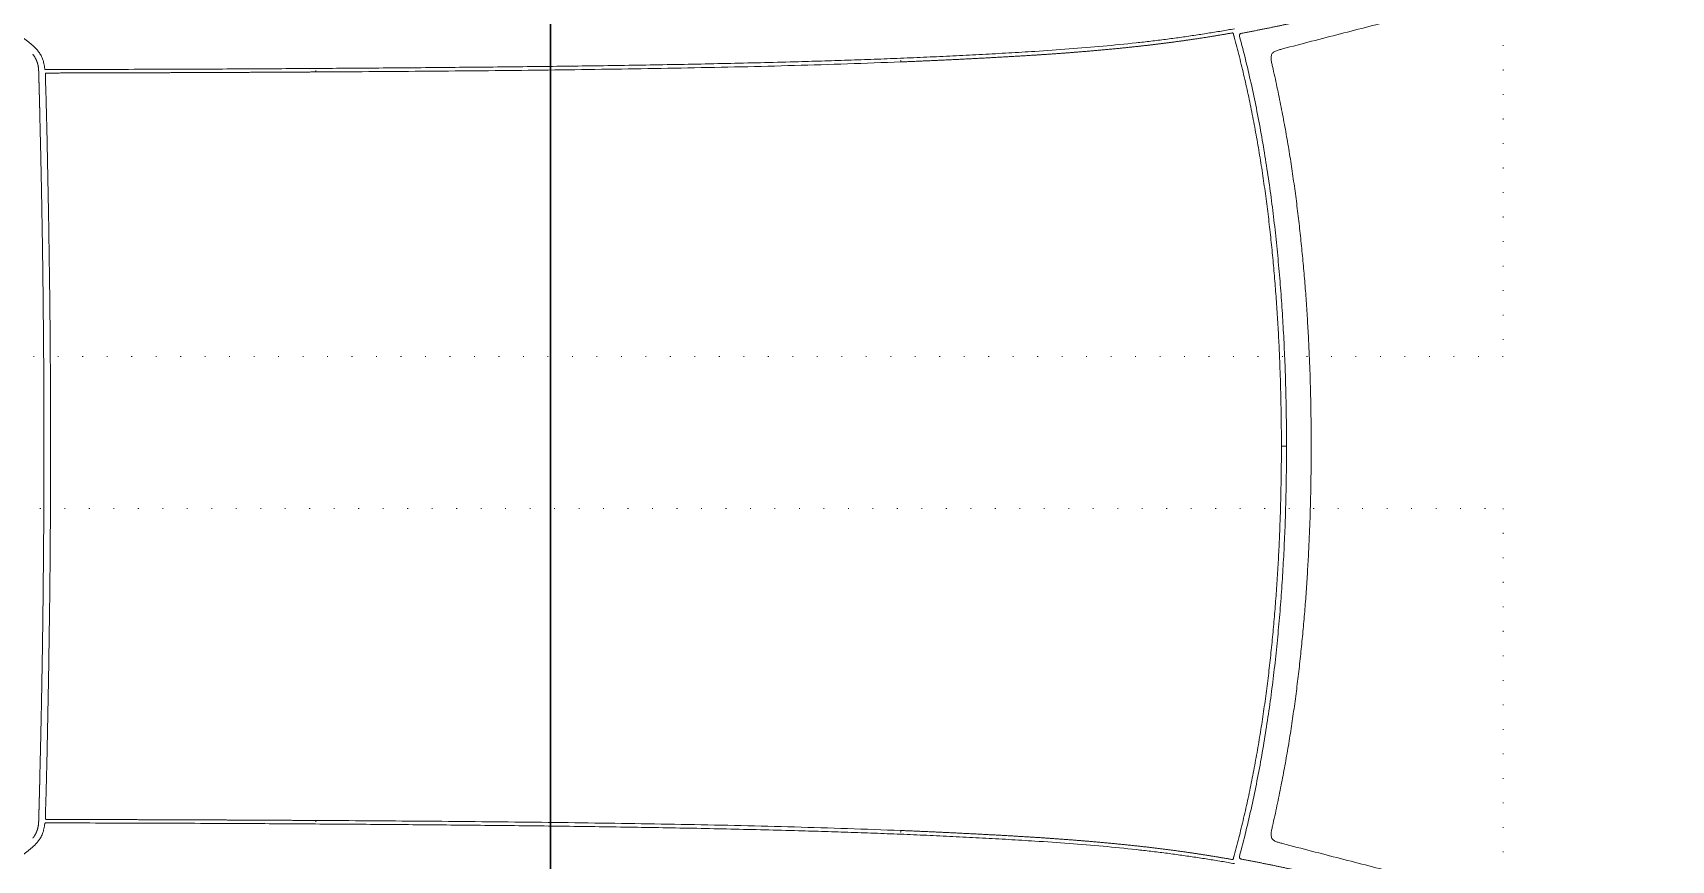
# Model space of a CAD drawing. Extents: x -1073 to 35213, y -1180 to 6950.
# Drawn here: x 31437.7 to 31653.5, y 2168.2 to 2277.1 of the extents above; entities that cross this region are included whole.
import ezdxf
from ezdxf.xclip import XClip

# ---------------------------------------------------------------- set-up
doc = ezdxf.new("R2010")
doc.units = 0
doc.header["$LTSCALE"] = 25
doc.header["$XCLIPFRAME"] = 0
doc.linetypes.add('DOT2', pattern=[0.125, 0, -0.125])
doc.layers.get('0').update_dxf_attribs({"color": 9, "lineweight": 9})
for name, color, linetype, lineweight in [('04', 9, 'Continuous', 9), ('20', 9, 'DOT2', 9), ('DATA TAVAN', 160, 'Continuous', 30)]:
    doc.layers.add(name, color=color, linetype=linetype, lineweight=lineweight)

# ---------------------------------------------------------------- blocks, each defined once
blk = doc.blocks.new('p-araba-polo')
at = {"extrusion": (0, 0, -1)}
for p, q in [((1.7726, 0.5433), (1.7726, 0.5433)), ((1.7128, 0), (1.7144, 0))]:
    blk.add_line(p, q, dxfattribs=at)
for p, q in [((1.7128, 0), (1.7144, 0)), ((1.7726, -0.5433), (1.7726, -0.5433))]:
    blk.add_line(p, q)
for points, degree, knots in [([(1.2061, 0.646), (1.2178, 0.6436), (1.2414, 0.6388), (1.2769, 0.6313), (1.3126, 0.6234), (1.3484, 0.6153), (1.3843, 0.6069), (1.4204, 0.5983), (1.4567, 0.5894), (1.4933, 0.5804), (1.53, 0.5712), (1.567, 0.5618), (1.6042, 0.5523), (1.6418, 0.5426), (1.6796, 0.5329), (1.7052, 0.5262), (1.7179, 0.5229)], 3, [0, 0, 0, 0, 0.071429, 0.142858, 0.214287, 0.285715, 0.357144, 0.428573, 0.500002, 0.571431, 0.642859, 0.714288, 0.785716, 0.857144, 0.928573, 1, 1, 1, 1]), ([(1.7128, 0), (1.7128, 0.0114), (1.7129, 0.0341), (1.7135, 0.0682), (1.7145, 0.1023), (1.716, 0.1363), (1.7179, 0.1703), (1.7202, 0.2043), (1.7231, 0.2383), (1.7264, 0.2722), (1.7302, 0.3061), (1.7347, 0.3398), (1.7397, 0.3735), (1.7453, 0.4071), (1.7515, 0.4405), (1.7585, 0.4738), (1.7661, 0.5069), (1.7718, 0.5288), (1.7747, 0.5398)], 3, [0, 0, 0, 0, 0.0625, 0.125001, 0.187501, 0.250001, 0.312502, 0.375002, 0.437502, 0.500002, 0.562502, 0.625002, 0.687502, 0.750002, 0.812502, 0.875001, 0.937501, 1, 1, 1, 1]), ([(1.7748, 0.5406), (1.7748, 0.5409), (1.7747, 0.5416), (1.7742, 0.5424), (1.7735, 0.5431), (1.7729, 0.5432), (1.7726, 0.5433)], 3, [0, 0, 0, 0, 0.250001, 0.500007, 0.750005, 1, 1, 1, 1]), ([(1.7747, 0.5398), (1.7747, 0.5399), (1.7748, 0.5402), (1.7748, 0.5405), (1.7748, 0.5406)], 3, [0, 0, 0, 0, 0.499981, 1, 1, 1, 1]), ([(1.7811, 0.5493), (1.7869, 0.5483), (1.7986, 0.5463), (1.8165, 0.5434), (1.8347, 0.5406), (1.8532, 0.5379), (1.8721, 0.5354), (1.8913, 0.533), (1.9187, 0.5299), (1.9546, 0.5264), (1.9991, 0.5226), (2.0291, 0.5206), (2.0442, 0.5196)], 3, [0, 0, 0, 0, 0.068934, 0.138708, 0.209326, 0.28079, 0.353094, 0.426221, 0.500139, 0.664458, 0.831511, 1, 1, 1, 1]), ([(1.7832, 0.5436), (1.7831, 0.5434), (1.7829, 0.5429), (1.7827, 0.5424), (1.7827, 0.5422)], 3, [0, 0, 0, 0, 0.483515, 1, 1, 1, 1]), ([(1.7842, 0.5439), (1.784, 0.5439), (1.7836, 0.544), (1.7833, 0.5437), (1.7832, 0.5436)], 3, [0, 0, 0, 0, 0.530721, 1, 1, 1, 1]), ([(1.7843, 0.5441), (1.7843, 0.5441), (1.7843, 0.5441), (1.7843, 0.5441), (1.7843, 0.5441), (1.7843, 0.5441), (1.7843, 0.5441)], 3, [0, 0, 0, 0, 1, 1, 1, 1, 1, 1, 1]), ([(3.3572, 0.5202), (3.3577, 0.5208), (3.3587, 0.522), (3.3608, 0.5242), (3.3635, 0.5269), (3.367, 0.5299), (3.3705, 0.5327), (3.3741, 0.5354), (3.379, 0.5388), (3.3828, 0.5413), (3.3853, 0.5429)], 3, [0, 0, 0, 0, 0.060335, 0.124578, 0.249278, 0.374233, 0.499321, 0.624409, 0.749543, 1, 1, 1, 1]), ([(1.7179, 0.5229), (1.7195, 0.5224), (1.7226, 0.5216), (1.7271, 0.5202), (1.7308, 0.5181), (1.7331, 0.5145), (1.7333, 0.5099), (1.7324, 0.505), (1.7316, 0.5016), (1.7312, 0.4998)], 3, [0, 0, 0, 0, 0.155607, 0.308809, 0.443172, 0.561441, 0.688648, 0.838161, 1, 1, 1, 1]), ([(1.7312, 0.4998), (1.7316, 0.5016), (1.7324, 0.505), (1.7333, 0.5099), (1.7331, 0.5145), (1.7308, 0.5181), (1.7271, 0.5202), (1.7226, 0.5216), (1.7195, 0.5224), (1.7179, 0.5229)], 3, [0, 0, 0, 0, 0.161839, 0.311352, 0.438559, 0.556828, 0.691191, 0.844393, 1, 1, 1, 1]), ([(2.0442, 0.5196), (2.0557, 0.5189), (2.0787, 0.5175), (2.1132, 0.5156), (2.1477, 0.5138), (2.1823, 0.5122), (2.2169, 0.5107), (2.2515, 0.5094), (2.2861, 0.5081), (2.3208, 0.507), (2.3439, 0.5064), (2.3554, 0.506)], 3, [0, 0, 0, 0, 0.111111, 0.222222, 0.333333, 0.444444, 0.555555, 0.666666, 0.777777, 0.888889, 1, 1, 1, 1]), ([(3.3483, 0.4967), (3.3484, 0.4979), (3.3487, 0.5002), (3.3495, 0.5047), (3.351, 0.5099), (3.3533, 0.5145), (3.3554, 0.5178), (3.3566, 0.5194), (3.3572, 0.5202)], 3, [0, 0, 0, 0, 0.125989, 0.249779, 0.499456, 0.749332, 0.870647, 1, 1, 1, 1]), ([(1.7198, 0.4462), (1.7216, 0.4552), (1.7252, 0.4731), (1.7292, 0.4909), (1.7312, 0.4998)], 3, [0, 0, 0, 0, 0.5006, 1, 1, 1, 1]), ([(1.7312, 0.4998), (1.7292, 0.4909), (1.7252, 0.4731), (1.7216, 0.4552), (1.7198, 0.4462)], 3, [0, 0, 0, 0, 0.4994, 1, 1, 1, 1]), ([(2.9914, 0.4925), (2.9681, 0.4926), (2.9215, 0.4929), (2.8515, 0.4934), (2.7815, 0.494), (2.7115, 0.4947), (2.6414, 0.4956), (2.5713, 0.4966), (2.5012, 0.4978), (2.4311, 0.4992), (2.361, 0.501), (2.2908, 0.5031), (2.2441, 0.5049), (2.2208, 0.5057)], 3, [0, 0, 0, 0, 0.090909, 0.181819, 0.272729, 0.363638, 0.454547, 0.545456, 0.636366, 0.727274, 0.818182, 0.909092, 1, 1, 1, 1]), ([(2.3554, 0.506), (2.3703, 0.5056), (2.4001, 0.5048), (2.4448, 0.5038), (2.4895, 0.5028), (2.5342, 0.502), (2.5789, 0.5013), (2.6236, 0.5006), (2.6682, 0.5), (2.7129, 0.4995), (2.7575, 0.499), (2.8022, 0.4986), (2.8468, 0.4982), (2.8914, 0.4978), (2.936, 0.4975), (2.9805, 0.4972), (3.0251, 0.4969), (3.0696, 0.4966), (3.0993, 0.4965), (3.1141, 0.4964)], 3, [0, 0, 0, 0, 0.058823, 0.117647, 0.17647, 0.235294, 0.294117, 0.352941, 0.411764, 0.470588, 0.529411, 0.588235, 0.647058, 0.705882, 0.764706, 0.823529, 0.882353, 0.941176, 1, 1, 1, 1]), ([(3.1141, 0.4964), (3.1335, 0.4963), (3.1724, 0.4962), (3.2307, 0.496), (3.2791, 0.4958), (3.3179, 0.4958), (3.3372, 0.4958), (3.3469, 0.4958)], 3, [0, 0, 0, 0, 0.250049, 0.500074, 0.750085, 0.874591, 1, 1, 1, 1]), ([(3.3469, 0.4958), (3.347, 0.4958), (3.3472, 0.4958), (3.3475, 0.4958), (3.3479, 0.4959), (3.3482, 0.4962), (3.3483, 0.4965), (3.3483, 0.4967)], 3, [0, 0, 0, 0, 0.126989, 0.253376, 0.501595, 0.750756, 1, 1, 1, 1]), ([(3.2865, 0.4958), (3.2865, 0.4958), (3.2865, 0.4958), (3.2865, 0.4958), (3.2865, 0.4958), (3.2865, 0.4958), (3.2865, 0.4958)], 3, [0, 0, 0, 0, 1, 1, 1, 1, 1, 1, 1]), ([(3.2865, 0.4958), (3.2865, 0.4958), (3.2865, 0.4958), (3.2865, 0.4958), (3.2865, 0.4958), (3.2865, 0.4958), (3.2865, 0.4958)], 3, [0, 0, 0, 0, 1, 1, 1, 1, 1, 1, 1]), ([(3.3038, 0.4958), (3.3038, 0.4958), (3.3038, 0.4958), (3.3038, 0.4958), (3.3038, 0.4958), (3.3038, 0.4958), (3.3038, 0.4958)], 3, [0, 0, 0, 0, 1, 1, 1, 1, 1, 1, 1]), ([(3.3038, 0.4958), (3.3038, 0.4958), (3.3038, 0.4958), (3.3038, 0.4958), (3.3038, 0.4958), (3.3038, 0.4958), (3.3038, 0.4958)], 3, [0, 0, 0, 0, 1, 1, 1, 1, 1, 1, 1]), ([(3.3406, 0), (3.3406, 0.0157), (3.3407, 0.0471), (3.3408, 0.0942), (3.3414, 0.1788), (3.3425, 0.2677), (3.3443, 0.3606), (3.3454, 0.4121), (3.3465, 0.4551), (3.3471, 0.4781), (3.3475, 0.4896)], 3, [0, 0, 0, 0, 0.095818, 0.191637, 0.287456, 0.612278, 0.734598, 0.85691, 0.928456, 1, 1, 1, 1]), ([(3.3475, 0.4896), (3.3475, 0.49), (3.3475, 0.4908), (3.3468, 0.491), (3.3464, 0.4911)], 3, [0, 0, 0, 0, 0.548693, 1, 1, 1, 1]), ([(3.3562, 0.4912), (3.3562, 0.4906), (3.3562, 0.4894), (3.3561, 0.4878), (3.3561, 0.4864), (3.3561, 0.4854), (3.356, 0.4845), (3.356, 0.484), (3.356, 0.4837)], 3, [0, 0, 0, 0, 0.252172, 0.502148, 0.651132, 0.794911, 0.894758, 1, 1, 1, 1]), ([(1.7198, 0.4462), (1.7181, 0.4376), (1.7148, 0.4203), (1.7103, 0.3943), (1.7061, 0.3683), (1.7024, 0.3422), (1.6989, 0.316), (1.6958, 0.2898), (1.693, 0.2636), (1.6905, 0.2373), (1.6882, 0.211), (1.6863, 0.1847), (1.6847, 0.1584), (1.6833, 0.132), (1.6821, 0.1056), (1.6813, 0.0792), (1.6807, 0.0528), (1.6803, 0.0264), (1.6802, 0.0088), (1.6802, 0)], 3, [0, 0, 0, 0, 0.058823, 0.117647, 0.17647, 0.235293, 0.294117, 0.35294, 0.411764, 0.470587, 0.529411, 0.588235, 0.647058, 0.705882, 0.764705, 0.823529, 0.882353, 0.941176, 1, 1, 1, 1]), ([(1.7198, -0.4462), (1.7181, -0.4376), (1.7148, -0.4203), (1.7103, -0.3943), (1.7061, -0.3683), (1.7024, -0.3422), (1.6989, -0.316), (1.6958, -0.2898), (1.693, -0.2636), (1.6905, -0.2373), (1.6882, -0.211), (1.6863, -0.1847), (1.6847, -0.1583), (1.6833, -0.132), (1.6821, -0.1056), (1.6813, -0.0792), (1.6807, -0.0528), (1.6803, -0.0264), (1.6802, -0.0088), (1.6802, 0)], 3, [0, 0, 0, 0, 0.058823, 0.117647, 0.17647, 0.235293, 0.294117, 0.35294, 0.411764, 0.470587, 0.529411, 0.588235, 0.647058, 0.705882, 0.764705, 0.823529, 0.882353, 0.941176, 1, 1, 1, 1]), ([(1.7128, 0), (1.7128, -0.0114), (1.7129, -0.0341), (1.7135, -0.0682), (1.7145, -0.1022), (1.716, -0.1363), (1.7179, -0.1703), (1.7202, -0.2043), (1.7231, -0.2383), (1.7264, -0.2722), (1.7302, -0.3061), (1.7347, -0.3398), (1.7397, -0.3735), (1.7453, -0.4071), (1.7515, -0.4405), (1.7585, -0.4738), (1.7661, -0.5069), (1.7718, -0.5288), (1.7747, -0.5398)], 3, [0, 0, 0, 0, 0.0625, 0.125001, 0.187501, 0.250001, 0.312502, 0.375002, 0.437502, 0.500002, 0.562502, 0.625002, 0.687502, 0.750002, 0.812502, 0.875001, 0.937501, 1, 1, 1, 1]), ([(1.7165, 0), (1.7165, 0), (1.7165, 0), (1.7165, 0), (1.7165, 0), (1.7165, 0), (1.7165, 0), (1.7165, 0), (1.7165, 0), (1.7165, 0), (1.7165, 0)], 5, [0, 0, 0, 0, 0, 0, 1, 1, 1, 1, 1, 1.000001, 1.000001, 1.000001, 1.000001, 1.000001, 1.000001]), ([(1.7165, 0), (1.7165, 0), (1.7165, 0), (1.7165, 0), (1.7165, 0), (1.7165, 0), (1.7165, 0)], 3, [0, 0, 0, 0, 1, 1, 1, 1.000001, 1.000001, 1.000001, 1.000001]), ([(1.7165, 0), (1.7165, 0), (1.7165, 0), (1.7165, 0), (1.7165, 0), (1.7165, 0), (1.7165, 0), (1.7165, 0), (1.7165, 0), (1.7165, 0), (1.7165, 0)], 5, [0, 0, 0, 0, 0, 0, 1, 1, 1, 1, 1, 1.000001, 1.000001, 1.000001, 1.000001, 1.000001, 1.000001]), ([(1.7165, 0), (1.7165, 0), (1.7165, 0), (1.7165, 0), (1.7165, 0), (1.7165, 0), (1.7165, 0)], 3, [0, 0, 0, 0, 1, 1, 1, 1.000001, 1.000001, 1.000001, 1.000001]), ([(1.7178, 0), (1.7178, 0), (1.7178, 0), (1.7178, 0), (1.7178, 0), (1.7178, 0), (1.7178, 0), (1.7178, 0), (1.7178, 0), (1.7178, 0), (1.7178, 0)], 5, [0, 0, 0, 0, 0, 0, 1, 1, 1, 1, 1, 1.000001, 1.000001, 1.000001, 1.000001, 1.000001, 1.000001]), ([(1.7178, 0), (1.7178, 0), (1.7178, 0), (1.7178, 0), (1.7178, 0), (1.7178, 0), (1.7178, 0), (1.7178, 0), (1.7178, 0), (1.7178, 0), (1.7178, 0)], 5, [0, 0, 0, 0, 0, 0, 1, 1, 1, 1, 1, 1.000001, 1.000001, 1.000001, 1.000001, 1.000001, 1.000001]), ([(3.3406, 0), (3.3406, -0.0157), (3.3407, -0.0471), (3.3408, -0.0942), (3.3414, -0.1788), (3.3425, -0.2677), (3.3443, -0.3606), (3.3454, -0.4121), (3.3465, -0.4551), (3.3471, -0.4781), (3.3475, -0.4896)], 3, [0, 0, 0, 0, 0.095818, 0.191637, 0.287456, 0.612278, 0.734598, 0.85691, 0.928456, 1, 1, 1, 1]), ([(1.7198, -0.4462), (1.7216, -0.4552), (1.7252, -0.4731), (1.7292, -0.4909), (1.7312, -0.4998)], 3, [0, 0, 0, 0, 0.5006, 1, 1, 1, 1]), ([(1.7312, -0.4998), (1.7292, -0.4909), (1.7252, -0.4731), (1.7216, -0.4552), (1.7198, -0.4462)], 3, [0, 0, 0, 0, 0.4994, 1, 1, 1, 1]), ([(2.9914, -0.4925), (2.9681, -0.4926), (2.9215, -0.4929), (2.8515, -0.4934), (2.7815, -0.494), (2.7115, -0.4947), (2.6414, -0.4956), (2.5713, -0.4966), (2.5012, -0.4978), (2.4311, -0.4992), (2.361, -0.501), (2.2908, -0.5031), (2.2441, -0.5049), (2.2208, -0.5057)], 3, [0, 0, 0, 0, 0.090909, 0.181819, 0.272729, 0.363638, 0.454547, 0.545456, 0.636366, 0.727274, 0.818182, 0.909092, 1, 1, 1, 1]), ([(3.1141, -0.4964), (3.1335, -0.4963), (3.1724, -0.4962), (3.2307, -0.496), (3.2791, -0.4958), (3.3179, -0.4958), (3.3372, -0.4958), (3.3469, -0.4958)], 3, [0, 0, 0, 0, 0.250049, 0.500074, 0.750085, 0.874591, 1, 1, 1, 1]), ([(3.2865, -0.4958), (3.2865, -0.4958), (3.2865, -0.4958), (3.2865, -0.4958), (3.2865, -0.4958), (3.2865, -0.4958), (3.2865, -0.4958)], 3, [0, 0, 0, 0, 1, 1, 1, 1, 1, 1, 1]), ([(3.2865, -0.4958), (3.2865, -0.4958), (3.2865, -0.4958), (3.2865, -0.4958), (3.2865, -0.4958), (3.2865, -0.4958), (3.2865, -0.4958)], 3, [0, 0, 0, 0, 1, 1, 1, 1, 1, 1, 1]), ([(3.3038, -0.4958), (3.3038, -0.4958), (3.3038, -0.4958), (3.3038, -0.4958), (3.3038, -0.4958), (3.3038, -0.4958), (3.3038, -0.4958)], 3, [0, 0, 0, 0, 1, 1, 1, 1, 1, 1, 1]), ([(3.3038, -0.4958), (3.3038, -0.4958), (3.3038, -0.4958), (3.3038, -0.4958), (3.3038, -0.4958), (3.3038, -0.4958), (3.3038, -0.4958)], 3, [0, 0, 0, 0, 1, 1, 1, 1, 1, 1, 1]), ([(3.3475, -0.4896), (3.3475, -0.49), (3.3475, -0.4908), (3.3468, -0.491), (3.3464, -0.4911)], 3, [0, 0, 0, 0, 0.548693, 1, 1, 1, 1]), ([(3.3469, -0.4958), (3.347, -0.4958), (3.3472, -0.4958), (3.3475, -0.4958), (3.3479, -0.4959), (3.3482, -0.4962), (3.3483, -0.4965), (3.3483, -0.4967)], 3, [0, 0, 0, 0, 0.126989, 0.253376, 0.501595, 0.750756, 1, 1, 1, 1]), ([(3.3562, -0.4912), (3.3562, -0.4906), (3.3562, -0.4894), (3.3561, -0.4878), (3.3561, -0.4864), (3.3561, -0.4854), (3.356, -0.4845), (3.356, -0.484), (3.356, -0.4837)], 3, [0, 0, 0, 0, 0.252172, 0.502148, 0.651132, 0.794911, 0.894758, 1, 1, 1, 1]), ([(1.7179, -0.5229), (1.7195, -0.5224), (1.7226, -0.5216), (1.7271, -0.5202), (1.7308, -0.5181), (1.7331, -0.5145), (1.7333, -0.5099), (1.7324, -0.505), (1.7316, -0.5016), (1.7312, -0.4998)], 3, [0, 0, 0, 0, 0.155607, 0.308809, 0.443172, 0.561441, 0.688648, 0.838161, 1, 1, 1, 1]), ([(1.7312, -0.4998), (1.7316, -0.5016), (1.7324, -0.505), (1.7333, -0.5099), (1.7331, -0.5145), (1.7308, -0.5181), (1.7271, -0.5202), (1.7226, -0.5216), (1.7195, -0.5224), (1.7179, -0.5229)], 3, [0, 0, 0, 0, 0.161839, 0.311352, 0.438559, 0.556828, 0.691191, 0.844393, 1, 1, 1, 1]), ([(2.0442, -0.5196), (2.0557, -0.5189), (2.0787, -0.5175), (2.1132, -0.5156), (2.1477, -0.5138), (2.1823, -0.5122), (2.2169, -0.5107), (2.2515, -0.5094), (2.2861, -0.5081), (2.3208, -0.507), (2.3439, -0.5064), (2.3554, -0.506)], 3, [0, 0, 0, 0, 0.111111, 0.222222, 0.333333, 0.444444, 0.555555, 0.666666, 0.777777, 0.888889, 1, 1, 1, 1]), ([(2.3554, -0.506), (2.3703, -0.5056), (2.4001, -0.5048), (2.4448, -0.5038), (2.4895, -0.5028), (2.5342, -0.502), (2.5789, -0.5013), (2.6236, -0.5006), (2.6682, -0.5), (2.7129, -0.4995), (2.7575, -0.499), (2.8022, -0.4986), (2.8468, -0.4982), (2.8914, -0.4978), (2.936, -0.4975), (2.9805, -0.4972), (3.0251, -0.4969), (3.0696, -0.4966), (3.0993, -0.4965), (3.1141, -0.4964)], 3, [0, 0, 0, 0, 0.058823, 0.117647, 0.17647, 0.235294, 0.294117, 0.352941, 0.411764, 0.470588, 0.529411, 0.588235, 0.647058, 0.705882, 0.764706, 0.823529, 0.882353, 0.941176, 1, 1, 1, 1]), ([(3.3483, -0.4967), (3.3484, -0.4979), (3.3487, -0.5002), (3.3495, -0.5047), (3.351, -0.5099), (3.3533, -0.5145), (3.3554, -0.5178), (3.3566, -0.5194), (3.3572, -0.5202)], 3, [0, 0, 0, 0, 0.125989, 0.249779, 0.499456, 0.749332, 0.870647, 1, 1, 1, 1]), ([(1.2061, -0.646), (1.2178, -0.6436), (1.2414, -0.6388), (1.2769, -0.6313), (1.3126, -0.6234), (1.3484, -0.6153), (1.3843, -0.6069), (1.4204, -0.5983), (1.4567, -0.5894), (1.4933, -0.5804), (1.53, -0.5712), (1.567, -0.5618), (1.6042, -0.5523), (1.6418, -0.5426), (1.6796, -0.5329), (1.7052, -0.5262), (1.7179, -0.5229)], 3, [0, 0, 0, 0, 0.071429, 0.142858, 0.214287, 0.285715, 0.357144, 0.428573, 0.500002, 0.571431, 0.642859, 0.714288, 0.785716, 0.857144, 0.928573, 1, 1, 1, 1]), ([(1.7811, -0.5493), (1.7869, -0.5483), (1.7986, -0.5463), (1.8165, -0.5434), (1.8347, -0.5406), (1.8532, -0.5379), (1.8721, -0.5354), (1.8913, -0.533), (1.9187, -0.5299), (1.9546, -0.5263), (1.9991, -0.5226), (2.0291, -0.5206), (2.0442, -0.5196)], 3, [0, 0, 0, 0, 0.068934, 0.138708, 0.209326, 0.28079, 0.353094, 0.426221, 0.500139, 0.664458, 0.831511, 1, 1, 1, 1]), ([(3.3572, -0.5202), (3.3577, -0.5208), (3.3587, -0.522), (3.3608, -0.5242), (3.3635, -0.5269), (3.367, -0.5299), (3.3705, -0.5327), (3.3741, -0.5354), (3.379, -0.5388), (3.3828, -0.5413), (3.3853, -0.5429)], 3, [0, 0, 0, 0, 0.060335, 0.124578, 0.249278, 0.374233, 0.499321, 0.624409, 0.749543, 1, 1, 1, 1]), ([(1.7748, -0.5406), (1.7748, -0.5409), (1.7747, -0.5416), (1.7742, -0.5424), (1.7735, -0.5431), (1.7729, -0.5432), (1.7726, -0.5433)], 3, [0, 0, 0, 0, 0.250001, 0.500007, 0.750005, 1, 1, 1, 1]), ([(1.7747, -0.5398), (1.7747, -0.5399), (1.7748, -0.5402), (1.7748, -0.5405), (1.7748, -0.5406)], 3, [0, 0, 0, 0, 0.499981, 1, 1, 1, 1]), ([(1.7832, -0.5436), (1.7831, -0.5434), (1.7829, -0.5429), (1.7827, -0.5424), (1.7827, -0.5422)], 3, [0, 0, 0, 0, 0.483515, 1, 1, 1, 1]), ([(1.7842, -0.5439), (1.784, -0.5439), (1.7836, -0.544), (1.7833, -0.5437), (1.7832, -0.5436)], 3, [0, 0, 0, 0, 0.530721, 1, 1, 1, 1]), ([(1.7843, -0.5441), (1.7843, -0.5441), (1.7843, -0.5441), (1.7843, -0.5441), (1.7843, -0.5441), (1.7843, -0.5441), (1.7843, -0.5441)], 3, [0, 0, 0, 0, 1, 1, 1, 1, 1, 1, 1])]:
    blk.add_open_spline(points, degree=degree, knots=knots)
for points, degree in [([(1.6292, 0.5746), (1.6467, 0.5703), (1.6643, 0.5661), (1.682, 0.562), (1.6998, 0.558), (1.7178, 0.554), (1.7359, 0.5503), (1.7542, 0.5467), (1.7726, 0.5433)], 8), ([(1.7748, 0.5406), (1.7748, 0.5411), (1.7747, 0.5416), (1.7745, 0.542), (1.7742, 0.5425), (1.7739, 0.5428), (1.7735, 0.5431), (1.7731, 0.5432), (1.7726, 0.5433)], 8), ([(1.7748, 0.5406), (1.7748, 0.5403), (1.7748, 0.5401), (1.7747, 0.5398)], 3), ([(1.7827, 0.5422), (1.7823, 0.5409), (1.782, 0.5396), (1.7816, 0.5384)], 3), ([(1.7827, 0.5422), (1.7825, 0.5414), (1.7823, 0.5406), (1.7821, 0.5399), (1.7818, 0.5391), (1.7816, 0.5384)], 5), ([(1.7832, 0.5436), (1.7831, 0.5434), (1.783, 0.5432), (1.7829, 0.5429), (1.7828, 0.5427), (1.7827, 0.5424), (1.7827, 0.5422)], 6), ([(1.7842, 0.5439), (1.784, 0.5439), (1.7837, 0.544), (1.7835, 0.5439), (1.7834, 0.5438), (1.7832, 0.5436)], 5), ([(2.0471, 0.5145), (2.0087, 0.5169), (1.9704, 0.5198), (1.9323, 0.5231), (1.8945, 0.5271), (1.8569, 0.5318), (1.82, 0.5375), (1.7842, 0.5439)], 7), ([(1.7816, 0.5384), (1.7532, 0.4338), (1.735, 0.3261), (1.7248, 0.2176), (1.7195, 0.1088), (1.7195, 0)], 5), ([(1.7776, 0.523), (1.7776, 0.523), (1.7776, 0.523), (1.7776, 0.523)], 3), ([(2.0471, 0.5145), (2.0718, 0.513), (2.0966, 0.5115), (2.1214, 0.5102), (2.1462, 0.509), (2.1711, 0.5078), (2.1959, 0.5067), (2.2208, 0.5057)], 7), ([(2.221, 0.5078), (2.2209, 0.5078), (2.2209, 0.5076), (2.2209, 0.5072), (2.2208, 0.5066), (2.2208, 0.5057)], 5), ([(2.2208, 0.5057), (2.2208, 0.5062), (2.2208, 0.5066), (2.2208, 0.507), (2.2209, 0.5073), (2.2209, 0.5075)], 5), ([(2.2208, 0.5067), (2.2208, 0.5067), (2.2208, 0.5067), (2.2208, 0.5067)], 3), ([(2.2208, 0.5067), (2.2208, 0.5067), (2.2208, 0.5067), (2.2208, 0.5067), (2.2208, 0.5067), (2.2208, 0.5067), (2.2208, 0.5067), (2.2208, 0.5067)], 7), ([(3.3483, 0.4967), (3.3483, 0.4963), (3.3481, 0.496), (3.3478, 0.4958), (3.3474, 0.4958), (3.3469, 0.4958)], 5), ([(3.3562, 0.4912), (3.3562, 0.4922), (3.3563, 0.4932), (3.3563, 0.4942), (3.3563, 0.4951), (3.3564, 0.496), (3.3564, 0.4968), (3.3565, 0.4974)], 7), ([(3.3565, 0.4974), (3.3569, 0.5005), (3.3575, 0.5036), (3.3584, 0.5064), (3.3595, 0.5091), (3.3609, 0.5115), (3.3624, 0.5138), (3.3641, 0.5159)], 7), ([(2.9913, 0.4945), (2.9913, 0.4944), (2.9914, 0.4941), (2.9914, 0.4937), (2.9914, 0.4931), (2.9914, 0.4925)], 5), ([(2.9914, 0.4925), (2.9914, 0.4929), (2.9914, 0.4932), (2.9914, 0.4935), (2.9914, 0.4938), (2.9914, 0.494)], 5), ([(2.9914, 0.4925), (3.0422, 0.4922), (3.093, 0.4919), (3.1438, 0.4917), (3.1945, 0.4915), (3.2452, 0.4914), (3.2959, 0.4912), (3.3464, 0.4911)], 7), ([(3.3464, 0.4911), (3.3469, 0.4911), (3.3472, 0.4911), (3.3475, 0.4905), (3.3475, 0.4901), (3.3475, 0.4896)], 5), ([(3.3554, 0.4618), (3.3555, 0.4655), (3.3556, 0.4691), (3.3557, 0.4728), (3.3558, 0.4764), (3.3559, 0.4801), (3.356, 0.4837)], 6), ([(3.356, 0.4837), (3.356, 0.4842), (3.356, 0.4848), (3.356, 0.4853), (3.3561, 0.4858), (3.3561, 0.4864), (3.3561, 0.4869), (3.3561, 0.4874)], 7), ([(3.3561, 0.4874), (3.3561, 0.488), (3.3561, 0.4885), (3.3561, 0.4891), (3.3562, 0.4896), (3.3562, 0.4901), (3.3562, 0.4907), (3.3562, 0.4912)], 7), ([(3.3549, 0.4398), (3.3549, 0.4434), (3.355, 0.4471), (3.3551, 0.4508), (3.3552, 0.4544), (3.3553, 0.4581), (3.3554, 0.4618)], 6), ([(3.3507, 0.2203), (3.3512, 0.257), (3.3517, 0.2937), (3.3524, 0.3304), (3.3531, 0.367), (3.354, 0.4035), (3.3549, 0.4398)], 6), ([(3.3493, 0), (3.3493, 0.0367), (3.3494, 0.0735), (3.3496, 0.1102), (3.3499, 0.1469), (3.3503, 0.1836), (3.3507, 0.2203)], 6), ([(1.7144, 0), (1.7154, 0), (1.7162, 0), (1.7165, 0)], 3), ([(1.7144, 0), (1.7154, 0), (1.7162, 0), (1.7165, 0)], 3), ([(1.7195, 0), (1.718, 0), (1.7164, 0), (1.7157, 0), (1.7164, 0), (1.717, 0)], 5), ([(1.7195, 0), (1.718, 0), (1.7164, 0), (1.7157, 0), (1.7164, 0), (1.717, 0)], 5), ([(1.7165, 0), (1.7168, 0), (1.717, 0), (1.7173, 0), (1.7176, 0), (1.7178, 0)], 5), ([(1.7165, 0), (1.7168, 0), (1.717, 0), (1.7173, 0), (1.7176, 0), (1.7178, 0)], 5), ([(1.7816, -0.5384), (1.7532, -0.4338), (1.735, -0.3261), (1.7248, -0.2176), (1.7195, -0.1088), (1.7195, 0)], 5), ([(3.3493, 0), (3.3493, -0.0367), (3.3494, -0.0735), (3.3496, -0.1102), (3.3499, -0.1469), (3.3503, -0.1836), (3.3507, -0.2203)], 6), ([(3.3507, -0.2203), (3.3512, -0.257), (3.3517, -0.2937), (3.3524, -0.3304), (3.3531, -0.3669), (3.354, -0.4035), (3.3549, -0.4398)], 6), ([(3.3549, -0.4398), (3.3549, -0.4434), (3.355, -0.4471), (3.3551, -0.4508), (3.3552, -0.4544), (3.3553, -0.4581), (3.3554, -0.4618)], 6), ([(3.3554, -0.4618), (3.3555, -0.4654), (3.3556, -0.4691), (3.3557, -0.4728), (3.3558, -0.4764), (3.3559, -0.4801), (3.356, -0.4837)], 6), ([(2.9913, -0.4945), (2.9913, -0.4944), (2.9914, -0.4941), (2.9914, -0.4937), (2.9914, -0.4931), (2.9914, -0.4925)], 5), ([(2.9914, -0.4925), (3.0422, -0.4922), (3.093, -0.4919), (3.1438, -0.4917), (3.1945, -0.4915), (3.2452, -0.4914), (3.2959, -0.4912), (3.3464, -0.4911)], 7), ([(2.9914, -0.4925), (2.9914, -0.4929), (2.9914, -0.4932), (2.9914, -0.4935), (2.9914, -0.4938), (2.9914, -0.494)], 5), ([(3.3464, -0.4911), (3.3469, -0.4911), (3.3472, -0.4911), (3.3475, -0.4905), (3.3475, -0.4901), (3.3475, -0.4896)], 5), ([(3.3483, -0.4967), (3.3483, -0.4963), (3.3481, -0.496), (3.3478, -0.4958), (3.3474, -0.4958), (3.3469, -0.4958)], 5), ([(3.356, -0.4837), (3.356, -0.4842), (3.356, -0.4848), (3.356, -0.4853), (3.3561, -0.4858), (3.3561, -0.4864), (3.3561, -0.4869), (3.3561, -0.4874)], 7), ([(3.3561, -0.4874), (3.3561, -0.488), (3.3561, -0.4885), (3.3561, -0.4891), (3.3562, -0.4896), (3.3562, -0.4901), (3.3562, -0.4907), (3.3562, -0.4912)], 7), ([(3.3562, -0.4912), (3.3562, -0.4922), (3.3563, -0.4932), (3.3563, -0.4942), (3.3563, -0.4951), (3.3564, -0.496), (3.3564, -0.4968), (3.3565, -0.4974)], 7), ([(2.0471, -0.5145), (2.0087, -0.5169), (1.9704, -0.5198), (1.9323, -0.5231), (1.8945, -0.5271), (1.8569, -0.5318), (1.82, -0.5375), (1.7842, -0.5439)], 7), ([(2.0471, -0.5145), (2.0718, -0.513), (2.0966, -0.5115), (2.1214, -0.5102), (2.1462, -0.509), (2.1711, -0.5078), (2.1959, -0.5067), (2.2208, -0.5057)], 7), ([(2.2208, -0.5057), (2.2208, -0.5062), (2.2208, -0.5066), (2.2208, -0.507), (2.2209, -0.5073), (2.2209, -0.5075)], 5), ([(2.221, -0.5078), (2.2209, -0.5078), (2.2209, -0.5076), (2.2209, -0.5072), (2.2208, -0.5065), (2.2208, -0.5057)], 5), ([(2.2208, -0.5067), (2.2208, -0.5067), (2.2208, -0.5067), (2.2208, -0.5067)], 3), ([(2.2208, -0.5067), (2.2208, -0.5067), (2.2208, -0.5067), (2.2208, -0.5067), (2.2208, -0.5067), (2.2208, -0.5067), (2.2208, -0.5067), (2.2208, -0.5067)], 7), ([(3.3565, -0.4974), (3.3569, -0.5005), (3.3575, -0.5036), (3.3584, -0.5064), (3.3595, -0.5091), (3.3609, -0.5115), (3.3624, -0.5138), (3.3641, -0.5159)], 7), ([(1.7776, -0.523), (1.7776, -0.523), (1.7776, -0.523), (1.7776, -0.523)], 3), ([(1.7827, -0.5422), (1.7823, -0.5409), (1.782, -0.5396), (1.7816, -0.5384)], 3), ([(1.7827, -0.5422), (1.7825, -0.5414), (1.7823, -0.5406), (1.7821, -0.5399), (1.7818, -0.5391), (1.7816, -0.5384)], 5), ([(1.6292, -0.5746), (1.6467, -0.5703), (1.6643, -0.5661), (1.682, -0.562), (1.6998, -0.558), (1.7178, -0.554), (1.7359, -0.5503), (1.7542, -0.5467), (1.7726, -0.5433)], 8), ([(1.7748, -0.5406), (1.7748, -0.5411), (1.7747, -0.5416), (1.7745, -0.542), (1.7742, -0.5425), (1.7739, -0.5428), (1.7735, -0.5431), (1.7731, -0.5432), (1.7726, -0.5433)], 8), ([(1.7748, -0.5406), (1.7748, -0.5403), (1.7748, -0.5401), (1.7747, -0.5398)], 3), ([(1.7832, -0.5436), (1.7831, -0.5434), (1.783, -0.5432), (1.7829, -0.5429), (1.7828, -0.5427), (1.7827, -0.5424), (1.7827, -0.5422)], 6), ([(1.7842, -0.5439), (1.784, -0.5439), (1.7837, -0.544), (1.7835, -0.5439), (1.7834, -0.5438), (1.7832, -0.5436)], 5)]:
    blk.add_open_spline(points, degree=degree)
blk = doc.blocks.new('catikatirevizepergole-krt')
for points in [[(-30, 1530), (-30, 1460), (-800, 1460), (-800, 1530)], [(-30, 1440), (-30, 1370), (-800, 1370), (-800, 1440)]]:
    blk.add_lwpolyline(points, close=True)

msp = doc.modelspace()

# ---------------------------------------------------------------- linework, layer by layer
at = {"layer": 'DATA TAVAN'}
msp.add_line((31505.88, 2456.25), (31505.88, 795.59), dxfattribs=at)

# ---------------------------------------------------------------- block references
at = {"layer": '04'}
ref = msp.add_blockref('p-araba-polo', (31774.08, 2222.69), dxfattribs=dict(at, xscale=-100, yscale=100, zscale=100))
XClip(ref).set_block_clipping_path([(-0.0924763951, -0.9835002962), (4.0650970395, 0.9845199444)])
at = {"layer": '20'}
msp.add_blockref('catikatirevizepergole-krt', (31661.35, 774.5), dxfattribs=at)

doc.saveas('drawing.dxf')
